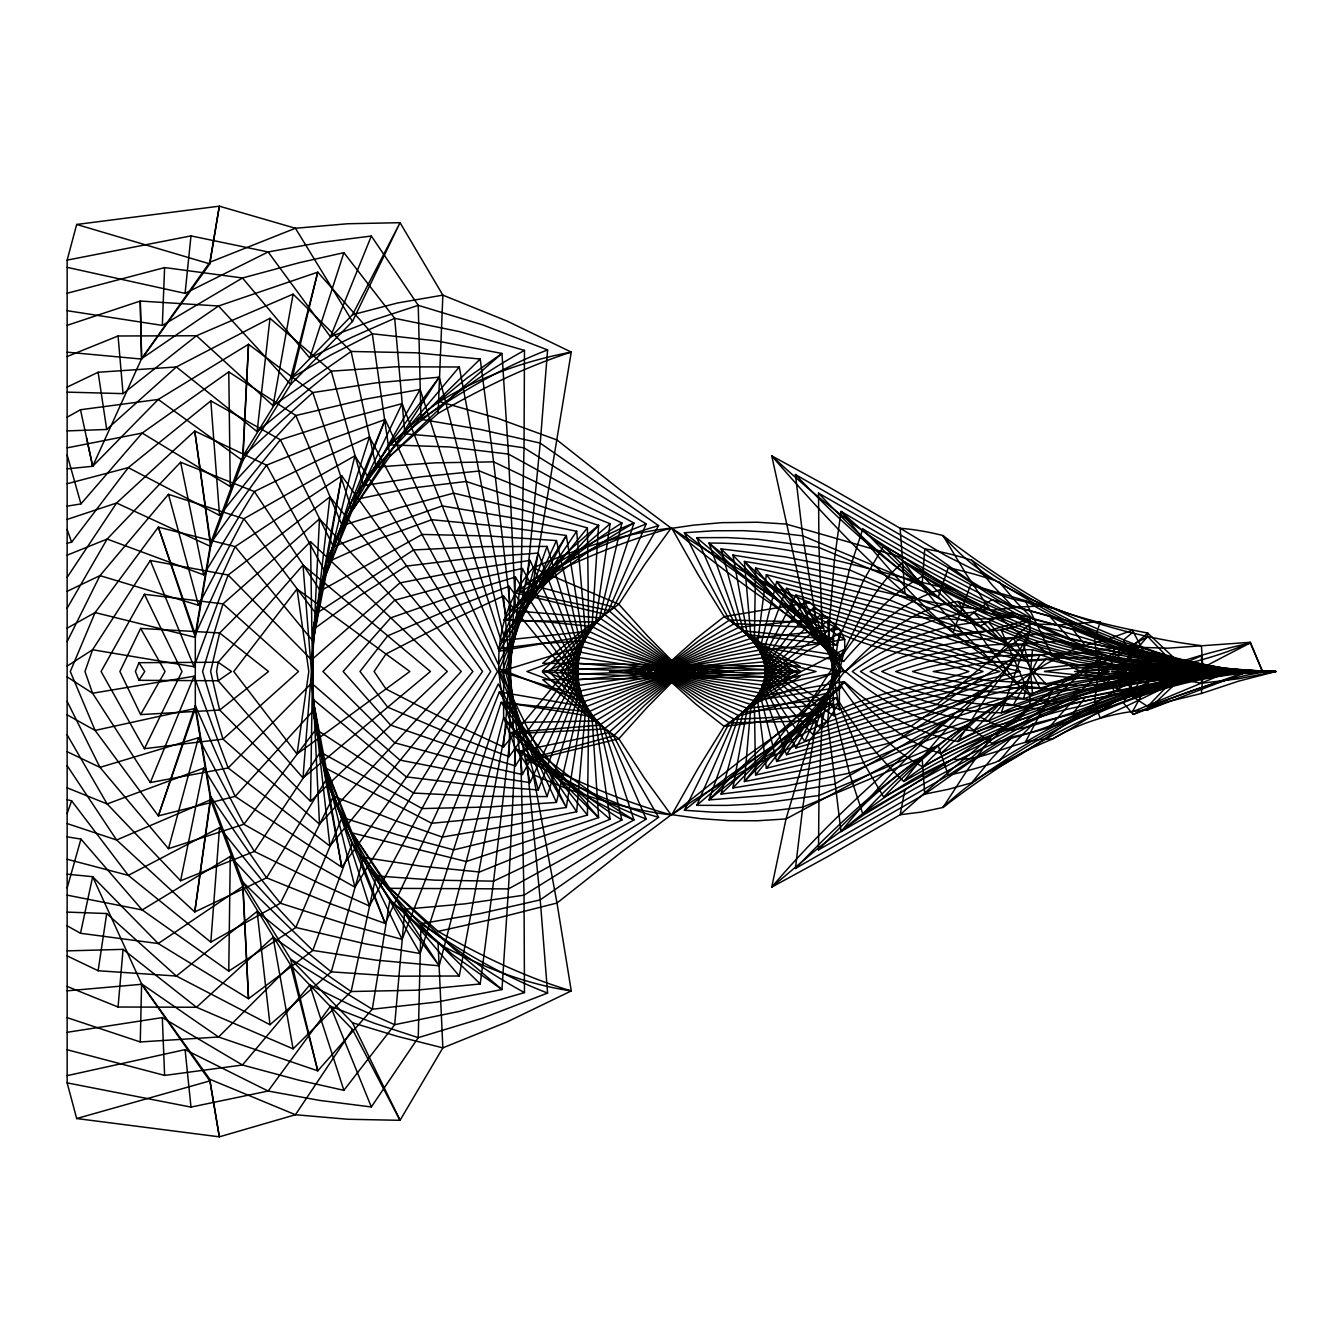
<?xml version="1.0" encoding="UTF-8"?>
<svg xmlns="http://www.w3.org/2000/svg" width="1343" height="1343" viewBox="0 0 1343 1343"><rect width="100%" height="100%" fill="white"/><g stroke="black" fill="none" stroke-linecap="round" stroke-linejoin="round"><path stroke-width="1.5" d="M67.15 293.261L164.601 267.61L169.47 268.214L242.479 277.984L309.813 358.077L352.252 337.093L394.691 318.308L459.591 331.654L524.475 350.405L524.022 447.84L520.698 592.129L608.614 610.377L641.685 639.386L674.774 665.624L609.504 671.5L674.774 677.376L641.685 703.614L608.614 732.623L520.698 750.871L524.022 895.16L524.475 992.595L459.591 1011.346L394.691 1024.692L352.252 1005.907L309.813 984.923L242.479 1065.016L169.47 1074.786L164.601 1075.39L67.15 1049.739M1238.33 672.39L1262.504 671.584L1250.333 642.961C1210.328 652.11 1170.106 662.636 1133.173 680.968L1123.671 703.161L1133.173 714.409L1167.285 701.768L1201.397 693.492L1238.615 681.153L1275.85 671.5L1233.21 673.481L1190.586 680.112L1149.205 690.487L1092.111 709.121L1033.187 723.827L996.053 744.005L948.309 775.28L818.525 849.867L818.978 795.492L822.302 714.879L734.386 719.395L701.315 700.123L668.226 677.46L733.496 671.5L668.226 665.54L701.315 642.877L734.386 623.605L822.302 628.121L818.978 547.508L818.525 493.133L948.309 567.72L996.053 598.995L1033.187 619.173L1092.111 633.879L1144.337 651.086L1184.492 661.562L1227.133 668.848L1270.042 671.5C1207.726 671.853 1147.04 656.274 1085.899 646.403C1015.845 618.838 949.048 583.147 883.728 545.812L863.482 580.394L836.152 645.144L747.38 634.685L708.483 649.257L669.586 667.102L688.388 671.5L669.586 675.898L708.483 693.743L747.38 708.315L836.152 697.856L863.482 762.606L883.728 797.188L963.72 753.07L1044.182 713.452L1081.266 698.209L1186.188 678.719L1230.205 673.263M67.15 836.84L80.949 839.09L142.19 909.933L228.763 971.107L295.846 927.476L342.163 817.434L397.981 834.96L453.783 849.867L520.614 833.583L587.428 815.1L588.704 711.807L571.027 671.5L588.704 631.193L587.428 527.9L520.614 509.417L453.783 493.133L397.981 508.04L342.163 525.566L295.846 415.524L228.763 371.893L142.19 433.067L80.949 503.91L67.15 506.16M228.763 971.107L230.274 856.398L142.19 909.933L67.15 895.143M310.518 801.351L312.499 671.5L310.518 541.649L219.648 632.973L210.616 671.5L219.648 710.027L310.518 801.351L447.303 671.5L310.518 541.649M509.098 756.697L510.474 671.5L509.098 586.303L455.999 606.516L387.707 635.843L359.991 671.5L387.707 707.157L455.999 736.484L509.098 756.697L570.725 671.5L509.098 586.303M1187.615 668.864L1270.679 671.5L1213.921 668.512L1157.515 660.336L1114.237 648.568L1047.154 633.325L1024.004 635.524L1000.837 640.645L945.019 622.564L889.217 599.817L814.026 580.965L755.572 568.022L754.296 642.307L771.973 671.5L754.296 700.693L755.572 774.978L814.026 762.035L889.217 743.183L945.019 720.436L1000.837 702.355L1024.004 707.476L1047.154 709.675L1114.237 694.432L1162.92 681.522L1195.388 676.133L1231.43 672.625M195.306 705.663L235.126 796.382L341.743 867.175L313.053 710.934L235.126 796.382L158.34 815.889L195.306 705.663L210.65 796.5L242.814 882.049L290.659 959.087L317.771 1070.841L290.659 965.164L218.556 1036.997L141.603 983.899L209.827 1079.285L295.426 1114.74L347.736 1119.256L400.046 1120.314L352.487 1029.46L290.659 965.164L242.814 886.464L210.65 799.756L195.306 708.466L195.306 634.534L235.126 546.618L341.743 475.825L313.053 629.598L313.053 710.934L326.248 779.611L342.448 819.599L352.168 843.354L389.906 899.709L372.296 1009.214L317.771 1070.841L218.556 1036.997L140.26 1041.95L141.603 983.899L92.667 876.694L67.15 874.175M67.15 714.829L95.101 730.424L195.306 708.466L158.34 815.889L95.101 730.424L70.289 671.5L95.101 612.576L158.34 527.111L235.126 546.618L313.053 641.249L326.248 573.763L352.168 510.625L389.906 456.251L438.103 413.409L442.854 295.141L400.046 222.686L347.736 223.744L295.426 228.26L219.329 206.167L76.669 224.466L67.15 260.122L67.15 1082.878L190.991 1107.102L268.13 1091.036L330.462 1006.209L374.344 1023.265L418.244 1037.652L482.926 1018.044L547.591 993.065L540.222 899.877L526.641 759.383L613.566 735.863L644.439 705.478L675.311 677.829L542.404 671.97L577.994 705.545L613.566 735.863L636.095 778.403L658.607 817.333L540.222 899.877L480.593 913.492L420.963 923.715L418.244 1037.652L371.339 1106.968L319.735 1100.421L268.13 1091.036L185.082 1049.638L67.15 1075.642M833.902 627.231L832.526 671.5L833.902 715.769C881.847 694.868 934.359 689.63 983.009 671.5C934.359 653.37 881.847 648.132 833.902 627.231L803.08 646.973L772.275 671.5L803.08 696.027L833.902 715.769M67.15 310.703L162.318 325.409L164.601 267.61M319.483 518.885L312.13 671.5L319.483 824.115L222.988 739.137L202.575 671.5L222.988 603.863L319.483 518.885L461.253 671.5L319.483 824.115M515.41 577.087L510.306 671.5L515.41 765.913L460.817 749.562L390.612 725.102L343.137 671.5L390.612 617.898L460.817 593.438L515.41 577.087L575.005 671.5L515.41 765.913M922.037 585.8L924.756 548.884L795.409 474.515L802.778 535.857L816.359 622.229L729.434 620.08L698.561 640.896L667.689 665.07L800.596 671.215L765.006 647.88L729.434 620.08L706.905 578.262L684.393 532.735L713.989 530.77L743.586 530.67L773.182 532.365L802.778 535.857L922.037 585.8C875.686 553.769 834.154 515.292 795.409 474.515M67.15 543.227L71.615 542.203L128.307 467.633L210.817 400.886L280.402 439.782L333.517 546.752L394.691 522.595L442.283 505.925L509.484 517.34L576.667 531.274L585.817 636.129L573.343 671.5L585.817 706.871L576.667 811.726L509.484 825.66L442.283 837.075L394.691 820.405L333.517 796.248L280.402 903.218L210.817 942.115L219.547 827.607L128.307 875.367L67.15 859.251M1200.457 669.435L1184.66 667.941L1147.694 633.04C1072.973 618.821 993.971 595.923 942.954 535.538L966.725 575.022L990.513 610.41L1019.035 607.07L1047.574 605.609L1085.614 623.807L1123.671 639.839L1133.173 665.406L1167.285 676.553L1201.397 683.285L1202.74 665.675L1201.397 645.647C1148.752 639.302 1096.811 625.25 1047.574 605.609C1011.01 584.91 976.344 560.988 942.954 535.538C928.92 531.962 914.6 529.411 900.146 528.269L827.926 486.519L771.738 455.865L809.795 629.078L827.59 646.101L839.375 660.454L839.375 702.204C857.321 731.213 879.128 757.905 903.789 781.458C960.044 749.243 1018.246 718.371 1082.424 705.965C1132.636 688.304 1184.694 674.539 1238.212 672.541M302.998 777.95L311.408 671.5L302.998 565.05L218.137 662.25L216.576 671.5L218.137 680.75L302.998 777.95L430.448 671.5L302.998 565.05M67.15 260.122L190.991 235.898L268.13 251.964L330.462 336.791L374.344 319.735L418.244 305.348L482.926 324.956L547.591 349.935L540.222 443.123L526.641 583.617L613.566 607.137L644.439 637.522L675.311 665.171L542.404 671.03L577.994 637.455L613.566 607.137L636.095 564.597L658.607 525.667L540.222 443.123L480.593 429.508L420.963 419.285L418.244 305.348L371.339 236.032L319.735 242.579L268.13 251.964L185.082 293.362L67.15 267.358M1201.397 693.492L1202.74 677.325L1201.397 655.854C1148.383 677.325 1102.267 711.756 1052.341 739.086C1012.454 755.471 974.229 777.513 942.954 807.462L921.55 812.045L900.146 814.731L827.926 856.481L771.738 887.135L786.008 818.945L809.795 739.64L827.59 721.292L839.375 702.204C804.037 723.843 772.88 751.627 744.391 781.559L751.022 704.521L774.861 671.5L751.022 638.479L744.391 561.441C827.322 573.83 906.861 603.897 990.832 609.94C1003.473 614.49 1016.651 617.646 1029.947 619.476L1029.947 631.395L1001.257 712.764C951.583 712.68 902.53 697.705 860.427 671.5C893.481 651.355 930.414 636.918 969.008 632.452C989.673 630.085 1012.068 632.335 1029.947 619.476L983.361 631.949L936.776 638.462L870.751 621.675L804.742 601.731L784.732 629.817L764.738 661.78L765.594 677.308L789.281 708.231L812.968 734.688L878.037 714.51L943.105 698.31L987.273 683.251L1031.441 673.481L1073.141 677.896L1114.858 678.819L1214.341 672.356L1270.042 671.5C1204.721 671.114 1139.636 685.165 1080.074 711.941C1054.675 725.891 1027.11 734.403 999.125 741.521C951.314 760.323 907.364 788.459 862.777 813.959L849.397 773.132L832.207 703.43L743.384 712.075L706.284 695.943L669.183 676.436L695.842 671.5L669.183 666.564L706.284 647.057L743.384 630.925L832.207 639.57L849.397 569.868L862.777 529.041L927.325 566.242L991.873 599.616L1021.15 616.538L1069.935 639.05L1190.62 664.281L1220.032 668.478L1253.002 671.047M67.15 392.122L123.052 393.633L196.498 335.75L293.11 294.151L351.127 351.48L376.09 467.095L434.847 462.848L493.603 461.858L621.91 522.964L599.616 617.847L560.384 671.5L599.616 725.153L621.91 820.036L493.603 881.142L434.847 880.152L376.09 875.905L351.127 991.52L293.11 1048.849L196.498 1007.25L118.066 1007.015L123.052 949.367L67.15 950.878M503.491 746.977L509.971 671.5L503.491 596.023L452.087 619.979L385.995 653.991L374.093 671.5L385.995 689.009L452.087 723.021L503.491 746.977L565.621 671.5L503.491 596.023M162.318 325.409L242.479 277.984L299.523 262.64L343.892 252.669L394.691 318.308L404.881 433.789L464.46 439.094L524.022 447.84L646.201 523.955L608.614 610.377L578.9 639.654L549.203 671.5L578.9 703.346L608.614 732.623L646.201 819.045L524.022 895.16L464.46 903.906L404.881 909.211L394.691 1024.692L343.892 1090.331L299.523 1080.36L242.479 1065.016L162.318 1017.591L67.15 1032.297M1032.482 649.71L1030.501 671.5L1032.482 693.29C986.098 693.878 939.378 687.465 895.697 671.5L927.577 661.663L957.391 655.25L992.443 651.019L1027.479 649.693L1032.482 649.71L1077.925 661.931L1117.678 668.243L1223.104 671.5L1123.352 674.136L1074.484 671.5L1123.352 668.864L1132.384 671.5L1123.352 674.136L1072.234 682.278L1032.482 693.29M827.59 721.93L832.694 671.5L827.59 621.07L882.183 639.033L952.388 656.123L976.126 664.785L999.864 671.5L976.126 678.215L952.388 686.877L882.183 703.967L827.59 721.93L797.792 699.283L767.995 671.5L797.792 643.717L827.59 621.07M185.082 293.362L190.991 235.898M67.15 628.171L95.101 612.576L195.306 637.337L158.34 527.111L195.306 634.534L210.65 543.21L266.552 465.182L333.282 438.221L385.172 419.536L326.248 562.616L313.053 629.598L359.639 595.721L406.224 566.142L472.249 558.05L538.258 553.064L578.262 657.499L577.406 679.877L530.032 782.583L464.963 772.88L399.895 760.071L311.559 683.167L228.142 767.961L150.315 782.533L92.566 693.24L84.978 671.5L92.566 649.76L150.315 560.467L228.142 575.039L311.559 659.833L329.925 496.91L228.142 575.039L194.03 666.749L92.566 649.76L67.15 666.111M67.15 430.902L106.701 429.475L176.369 366.958L269.993 318.291L257.101 431.59L176.369 366.958L98.123 372.263L67.15 387.103M67.15 356.55L118.066 335.985L196.498 335.75L273.065 405.704L351.127 351.48L415.675 352.773L480.223 359.034L493.603 461.858L510.793 610.511L599.616 617.847L636.716 643.549L673.817 666.615L647.158 671.5L673.817 676.385L636.716 699.451L599.616 725.153L510.793 732.489L493.603 881.142L480.223 983.966L415.675 990.227L351.127 991.52L273.065 937.296L196.498 1007.25L123.052 949.367M795.409 868.485L802.778 807.143L816.359 720.771L729.434 722.92L698.561 702.104L667.689 677.93L800.596 671.785L765.006 695.12L729.434 722.92L706.905 764.738L684.393 810.265L713.989 812.23L743.586 812.33L773.182 810.635L802.778 807.143L922.037 757.2L924.756 794.116L795.409 868.485C834.154 827.708 875.686 789.231 922.037 757.2M522.393 568.442L509.417 671.5L522.393 774.558L458.534 760.205L394.674 742.78L322.924 671.5L394.674 600.22L458.534 582.795L522.393 568.442L576.986 668.78L579.538 691.041L547.071 796.567L480.374 796.349L413.661 793.058L315.991 729.367L243.872 824.249L168.463 848.675L99.97 767.373L67.15 701.382M1228.946 670.039L1204.386 668.31L1173.446 664.114L1062.598 641.249L1036.041 642.424L1009.483 646.654L955.108 630.169L900.717 608.664L766.333 574.737L757.183 646.168L769.657 671.5L757.183 696.832L766.333 768.263L900.717 734.336L955.108 712.831L1009.483 696.346L1036.041 700.576L1062.598 701.751L1183.754 677.258L1222.348 673.162L1272.022 671.5C1175.813 673.464 1076.566 679.978 988.062 721.191C938.908 719.579 891.668 700.442 852.301 671.5C891.668 642.558 938.908 623.421 988.062 621.809C1075.323 662.603 1173.161 669.15 1268.061 671.5L1250.383 672.037M297.021 754.027L308.823 671.5L297.021 588.973L233.749 671.5L297.021 754.027L409.833 671.5L297.021 588.973M269.993 318.291L331.268 371.155L363.5 485.595L421.501 476.765L479.518 471.007L610.108 523.736L595.62 622.044L564.614 671.5L595.62 720.956L610.108 819.264L479.518 871.993L421.501 866.235L363.5 857.405L331.268 971.845L269.993 1024.709L176.369 976.042L98.123 970.737L106.701 913.525L67.15 912.098M429.055 409.044L389.906 444.886L352.168 500.2L409.195 488.382L466.206 481.466L598.609 525.382L551.117 577.104L503.625 635.121L515.41 607.389L533.205 582.795L571.262 352.084L507.05 321.061L442.854 295.141L397.679 302.947L352.487 314.749L290.659 378.323L284.682 387.942L242.814 456.267L210.65 543.21L194.752 431.053L266.552 465.182L326.248 573.763L385.172 419.536L498.287 664.382L532.315 597.635L566.326 535.504L499.025 526.221L431.741 519.724L378.995 538.828L326.248 562.616L352.168 500.2L395.698 435.971L439.211 377.182L466.206 481.466L503.625 635.121L503.625 717.447L439.211 965.818L376.023 960.144L312.818 950.424L242.814 882.049L248.522 998.705L158.239 943.541L92.667 876.694L80.496 933.267L158.239 943.541L242.814 886.464L248.522 998.705L312.818 950.424L352.168 843.354L354.535 846.946M67.15 352.168L141.603 359.068L209.827 263.883L219.329 206.167L209.827 262.254L141.603 358.665L92.667 466.29L67.15 468.825M195.306 637.337L210.65 546.467L242.814 460.683L290.659 384.417L352.487 321.464L400.046 222.686L352.487 314.749M313.053 641.249L341.743 475.825L482.573 671.5L341.743 867.175L313.053 699.283L406.224 776.858L472.249 784.95L538.258 789.936L578.262 685.501L577.406 663.123L530.032 560.417L464.963 570.12L399.895 582.929L311.559 659.833M839.509 633.258L833.029 671.5L839.509 709.742C880.706 690.587 926.519 686.021 968.907 671.5C926.519 656.979 880.706 652.413 839.509 633.258L808.452 650.247L777.379 671.5L808.452 692.753L839.509 709.742M1219.562 669.351L1112.726 657.096L1114.237 648.568M1201.397 683.285L1238.615 678.735L1275.85 671.5C1240.714 671.399 1205.393 673.8 1170.978 681.304C1115.949 691.494 1066.644 719.63 1011.732 730.357L995.616 724.733L979.5 716.759L921.499 737.861L863.482 762.606L798.195 777.312L732.892 787.955L747.38 708.315L778.386 671.5L747.38 634.685L732.892 555.045L798.195 565.688L863.482 580.394L921.499 605.139L979.5 626.241L995.616 618.267L1011.732 612.643L1073.007 629.598L1113.968 645.983L1154.93 658.053L1205.813 667.622L1260.372 671.349L1251.122 671.131M273.065 405.704L293.11 294.151M257.101 431.59L331.268 371.155L395.278 366.807L459.272 366.992L506.848 620.265L595.62 622.044L634.517 645.849L673.414 667.135L654.612 671.5L673.414 675.865L634.517 697.151L595.62 720.956L506.848 722.735L459.272 976.008L395.278 976.193L331.268 971.845L257.101 911.41L176.369 976.042L106.701 913.525M904.897 789.969L900.146 814.731C956.065 764.503 1013.73 715.836 1076.263 674.001C1098.255 657.902 1124.729 650.583 1147.694 636.481L1147.694 633.04C1114.405 664.349 1068.86 673.531 1029.947 695.523L1029.947 707.442L1016.752 721.392L974.33 745.147L904.897 789.969L863.297 815.167L821.681 845.2L771.738 887.135C831.082 817.148 900.498 756.932 971.963 699.904C996.153 681.824 1017.054 658.909 1029.947 631.395L983.361 665.591L936.776 704.538L870.751 721.325L804.742 741.269L784.732 713.183L764.738 681.22L765.594 665.692L789.281 634.769L812.968 608.312L878.037 628.49L943.105 644.69L987.273 659.749L1031.441 669.519L1067.92 665.456L1104.416 664.13L1187.816 668.982M530.032 560.417L507.822 671.5L530.032 782.583M67.15 608.211L107.138 539.047L180.6 462.261L254.364 491.555L320.406 590.903L422.172 534.43L489.305 536.025L556.455 540.574L581.217 646.52L576.449 671.5L581.217 696.48L556.455 802.426L489.305 806.975L422.172 808.57L320.406 752.097L254.364 851.445L180.6 880.739L203.632 768.146L107.138 803.953L67.15 787.821M820.607 728.242L833.583 671.5L820.607 614.758L793.31 639.688L766.014 669.62L763.462 685.148L795.929 747.95L862.626 728.46L929.339 711.202L984.268 691.93L1027.009 681.623L1063.068 685.182L1099.128 685.4L1121.808 679.138L1144.505 674.874L1241.922 671.5L1144.505 668.126L1121.808 663.862L1099.128 657.6L1063.068 657.818L1027.009 661.377L984.268 651.07L929.339 631.798L862.626 614.54L795.929 595.05L763.462 657.852L766.014 673.38L793.31 703.312L820.607 728.242L884.466 707.996L948.326 692.451L984.201 680.028L1020.076 671.5L984.201 662.972L948.326 650.549L884.466 635.004L820.607 614.758M67.15 641.618L99.97 575.627L168.463 494.325L243.872 518.751L315.991 613.633L354.938 455.797L243.872 518.751L198.495 605.257L99.97 575.627L67.15 591.323M1023.517 698.931L1030.87 671.5L1023.517 644.069C975.018 643.263 926.234 651.909 881.747 671.5C926.234 691.091 975.018 699.737 1023.517 698.931C1077.774 677.93 1136.111 673.985 1193.692 673.028M1271.536 671.5L1234.469 673.078L1195.522 677.896L1069.935 703.95L1030.904 721.392L991.873 743.384L966.91 725.304L908.153 747.732L849.397 773.132L785.252 786.125L721.09 794.099L743.384 712.075L782.616 671.5L743.384 630.925L721.09 548.901L785.252 556.875L849.397 569.868L908.153 595.268L966.91 617.696L991.873 599.616L1049.89 616.487L1092.144 636.229L1140.459 653.185L1183.217 663.694L1230.44 669.872M168.463 848.675L198.495 737.743L99.97 767.373L67.15 751.677M67.15 888.008L80.949 839.09M538.258 553.064L505.472 671.5L538.258 789.936M1099.833 622.833L1100.186 621.624L1060.802 624.898L1030.182 623.84L966.977 595.553L903.789 561.542C872.832 587.327 856.868 625.217 839.375 660.454C804.239 630.992 773.199 597.014 744.391 561.441C772.745 588.184 804.088 612.307 839.375 629.212L844.713 639.453L844.713 649.156L839.375 670.963L827.59 693.005L809.795 712.948L775.314 735.595L740.832 760.306L671.869 814.681L700.408 818.642L728.947 820.657L757.469 820.758L786.008 818.945L904.897 755.169M1099.111 625.217L1098.406 627.584M1097.684 629.917L1094.478 640.191L1100.186 679.676L1132.35 696.53L1147.694 706.485L1247.899 671.382L1275.85 671.5C1172.926 669.888 1067.014 658.255 973.574 612.24C925.545 616.42 881.461 640.292 845.519 671.5C881.461 702.708 925.545 726.58 973.574 730.76C1023.165 706.636 1076.515 691.645 1129.849 678.551C1177.072 673.431 1224.816 672.054 1272.358 671.5L1193.759 669.888M320.406 590.903L369.426 436.979L319.08 459.793L254.364 491.555L203.632 574.854L107.138 539.047L67.15 555.179M309.813 358.077L343.892 252.669M230.274 856.398L295.846 927.476L365.749 943.928L420.124 953.547L501.124 702.372L588.704 711.807L630.723 692.199L672.742 674.757L663.056 671.5L672.742 668.243L630.723 650.801L588.704 631.193L501.124 640.628L420.124 389.453L365.749 399.072L295.846 415.524L230.274 486.602L142.19 433.067L67.15 447.857M1252.062 672.004C1195.304 674.337 1139.217 687.918 1087.847 712.21C1055.699 725.942 1025.968 744.777 995.935 762.186C980.289 767.34 964.408 771.822 948.309 775.28L938.119 745.483L818.978 795.492L757.888 803.735L727.335 805.397L696.799 805.33L734.386 719.395L764.1 693.676L793.797 671.5L764.1 649.324L734.386 623.605L696.799 537.67L727.335 537.603L757.888 539.265L818.978 547.508L938.119 597.517L948.309 567.72C964.408 571.178 980.289 575.66 995.935 580.814C1024.037 596.947 1051.653 614.758 1081.518 627.92C1131.192 651.791 1185.063 666.9 1240.16 670.258M812.968 734.688L835.178 671.5L812.968 608.312M67.15 813.505L71.615 800.797L67.15 799.773M315.991 613.633L413.661 549.942L480.374 546.651L547.071 546.433L502.349 671.5L547.071 796.567M219.547 827.607L280.402 903.218L348.844 925.075L402.094 939.361L499.344 691.88L585.817 706.871L629.145 689.547L672.474 674.186L665.641 671.5L672.474 668.814L629.145 653.453L585.817 636.129L499.344 651.12L402.094 403.639L348.844 417.925L280.402 439.782L219.547 515.393L128.307 467.633L67.15 483.749M330.462 336.791L371.339 236.032M138.984 662.687L135.408 671.5L138.984 680.313L218.137 680.75L231.533 671.5L218.137 662.25L138.984 662.687L144.742 671.5L138.984 680.313M1228.14 672.054L1254.093 671.55L1139.368 666.195L1114.002 660.874L1088.636 653.202L1055.615 653.437L1022.594 656.912L971.711 643.448L920.828 624.629L786.545 588.301L761.783 653.957L766.551 671.5L761.783 689.043L786.545 754.699L920.828 718.371L971.711 699.552L1022.594 686.088L1055.615 689.563L1088.636 689.798L1194.531 674.925L1260.859 671.45M150.315 782.533L194.03 676.251L92.566 693.24L67.15 676.889M804.742 741.269L837.528 671.5L804.742 601.731M333.517 546.752L402.094 403.639M556.455 540.574L527.396 603.964L498.354 671.5L527.396 739.036L556.455 802.426M140.629 628.406L119.896 671.5L140.629 714.594L219.648 710.027L268.516 671.5L219.648 632.973L140.629 628.406L165.055 671.5L140.629 714.594M144.406 748.706L181.993 671.5L144.406 594.294L222.988 603.863L298.532 671.5L222.988 739.137L144.406 748.706L101.078 671.5L144.406 594.294M1259.449 671.534L1271.284 671.5L1146.838 670.98L1070.321 655.535L1038.525 646.604L1013.075 637.623L973.725 639.704L938.556 645.765L902.06 657.197L870.13 671.5C914.012 694.549 963.569 706.032 1013.075 705.377L1031.441 673.481M522.393 774.558L576.986 674.22L579.538 651.959L547.071 546.433M795.929 747.95L818.29 707.089L840.651 671.5L818.29 635.91L795.929 595.05M1206.921 671.483C1150.917 671.5 1093.739 673.246 1040.002 654.662L1031.592 671.5L1040.002 688.338C1093.571 669.603 1152.328 671.5 1207.357 671.5M203.632 768.146L254.364 851.445L319.08 883.207L369.426 906.021L455.126 747.144L497.481 671.5L455.126 595.856L369.426 436.979M342.163 525.566L420.124 389.453M499.344 651.12L538.006 588.352L576.667 531.274M786.545 754.699L815.604 709.49L844.646 671.5L815.604 633.51L786.545 588.301M198.495 737.743L243.872 824.249L354.938 887.203L447.37 738.633L490.699 671.5L447.37 604.367L354.938 455.797M67.15 577.322L116.606 503.004L194.752 431.053L210.65 546.467L116.606 503.004L67.15 519.422M352.487 1029.46L295.426 1114.74L219.329 1136.833L76.669 1118.534L67.15 1082.878M501.124 640.628L544.284 581.049L587.428 527.9M1073.007 713.402L1085.899 696.597M1214.878 674.052C1171.197 680.011 1125.938 679.726 1084.036 694.549C1029.225 716.054 974.028 737.341 922.876 766.903C888.764 748.739 863.7 718.102 841.876 686.978L754.296 700.693L712.277 689.177L670.258 674.774L679.944 671.5L670.258 668.226L712.277 653.823L754.296 642.307L841.876 656.022C863.7 624.898 888.764 594.261 922.876 576.097C983.294 609.067 1046.869 637.069 1112.726 657.096M1260.372 671.299L1221.677 667.924L1175.226 658.557L1123.084 642.021L1074.87 622.598L1012.538 606.297L968.656 579.874L924.756 548.884C940.637 551.469 956.3 555.364 971.66 560.165C1004.446 583.5 1038.71 604.87 1074.87 622.598C1134.902 654.796 1202.959 670.627 1270.898 671.5C1184.576 672.457 1099.01 697.705 1025.229 742.377L1052.341 690.772L1011.514 722.299L970.704 758.359L913.962 789.096L841.02 831.602C874.914 790.053 911.612 750.502 953.094 716.407L834.523 784.127L771.789 794.972L709.037 799.908C745.415 769.388 784.597 741.722 827.59 721.292L841.02 831.602C874.595 802.291 911.847 776.573 953.094 759.315C987.474 761.498 1017.96 737.576 1052.341 739.086C1081.384 721.93 1114.136 712.176 1147.694 709.927L1147.694 706.485L1184.66 667.941C1122.009 664.819 1059.056 655.955 1001.257 630.236L1029.947 695.523C984.05 654.78 938.757 612.576 903.789 561.542C929.709 582.493 958.919 599.868 990.832 609.94L969.612 599.448L941.057 582.627L904.897 558.218L800.864 528.252L786.008 524.055L757.469 522.242L721.812 522.662L693.273 525.18L671.869 528.319L698.024 574.519L724.179 616.638L762.236 643.817L800.277 666.548L542.723 663.241L580.764 632.049L618.821 604.232L644.976 564.077L671.131 528.118C623.32 533.524 577.003 548.33 533.205 567.904C485.847 620.718 488.667 705.696 533.205 759.651C577.456 782.012 623.27 801.687 671.131 814.882L621.188 852.318L556.992 903.016L497.548 918.075L438.103 931.404L389.906 888.344L352.168 832.929L326.248 768.465L313.053 699.283M766.333 768.263L804.994 720.436L843.656 681.64C869.995 712.445 901.522 741.168 940.906 753.574C990.295 726.194 1043.729 707.677 1096.828 689.177C1137.974 676.704 1181.739 677.325 1224.262 673.279M363.5 485.595L411.394 423.834L459.272 366.992M1012.538 736.703L968.656 763.126L924.756 794.116L948.208 789.348L971.66 782.835L992.108 757.989L1012.538 736.703C1094.293 721.107 1167.403 672.675 1252.633 672.054M990.513 738.499L966.725 770.916L942.954 807.462C1038.475 734.033 1152.781 673.196 1275.85 671.5L1232.589 670.661L1192.215 667.37L1076.448 647.813L1017.138 628.071L957.828 601.463C912.048 608.396 875.384 639.587 844.713 672.272L810.685 630.925L776.674 581.519L759.685 650.062L767.877 671.5L759.685 692.938L776.674 761.481L911.259 726.076L964.005 688.69L1016.752 655.938L987.29 695.422L957.828 741.537C915.523 732.875 876.358 711.119 844.713 681.959L810.685 717.515L776.674 761.481L810.685 701.65L844.713 649.156L759.685 692.938L715.215 684.443L670.728 673.615L675.361 671.5L670.728 669.385L731.885 655.099L759.685 650.062L802.191 646.218L844.713 639.453C818.844 624.31 796.584 603.746 776.674 581.519L911.259 616.924L964.005 619.895L1016.752 617.041C996.237 616.555 976.008 610.914 957.828 601.463L987.29 645.311L1016.752 682.496L1046.6 663.66L1076.448 647.813L1104.399 640.443L1132.35 630.22L1148.248 659.917L1132.35 696.53L1167.621 687.028M1049.89 726.513L1069.935 703.95M999.108 761.128L1016.147 741.051L1033.187 723.827M194.03 676.251L228.142 767.961L329.925 846.09L472.87 671.5L329.925 496.91M988.062 721.191L1007.535 699.199L1027.009 681.623M755.572 774.978C781.441 742.998 809.628 712.629 841.876 686.978M843.656 681.64L757.183 696.832L713.855 686.827L670.526 674.203L677.359 671.5L670.526 668.797L713.855 656.173L757.183 646.168L843.656 661.36C869.995 630.555 901.522 601.832 940.906 589.426C997.614 619.425 1057.965 642.659 1119.642 659.984C1167.017 665.692 1214.727 670.543 1262.504 671.416L1250.333 642.29L1167.722 648.199L1124.444 646.873L1052.341 656.156L1021.419 635.205L990.513 610.41M376.09 467.095L428.148 410.068L480.223 359.034M973.574 730.76L998.084 705.595L1022.594 686.088M506.848 620.265L558.487 568.106L610.108 523.736M862.777 813.959C893.884 780.535 928.164 749.663 966.91 725.304M883.728 797.188C912.199 766.635 943.776 738.6 979.5 716.759M940.906 753.574L975.203 720.889L1009.483 696.346M818.525 849.867C854.752 811.222 894.018 775.029 938.119 745.483M732.892 787.955C764.217 754.648 798.095 723.373 836.152 697.856M922.876 766.903C945.959 742.209 971.728 719.714 1000.837 702.355M86.573 438.019L92.667 466.29L158.239 399.459L248.522 344.295L312.818 392.576L352.168 510.625L439.211 377.182L376.023 382.856L312.818 392.576L242.814 456.267L248.522 344.295L242.814 460.683L158.239 399.459L80.496 409.733L67.15 417.186M721.09 794.099C755.068 760.39 791.581 728.896 832.207 703.43M675.882 678.265L647.343 707.157L618.821 738.768L533.205 759.651M1045.979 659.06L1034.177 671.5L1045.979 683.94L1077.623 676.201L1109.251 671.5L1077.623 666.799L1045.979 659.06L984.805 662.653L933.167 671.5L984.805 680.347L1045.979 683.94M667.118 664.617L695.657 639.016L724.179 616.638L809.795 602.386L839.375 629.212L751.022 638.479L710.481 651.523L669.956 667.656L683.453 671.5L669.956 675.344L710.481 691.477L751.022 704.521L839.375 670.963L791.883 721.762L744.391 781.559L810.584 768.599L876.794 752.617L933.805 717.078L990.832 685.215C958.331 713.905 929.776 746.826 903.789 781.458C934.678 755.354 972.584 741.034 1010.507 728.846C1045.525 713.788 1067.769 679.692 1100.186 659.933L1094.478 702.809L1100.186 717.968C1151.673 695.691 1200.424 668.344 1250.333 642.961M1178.399 682.865L1180.682 680.783M510.793 610.511C545.443 578.48 581.872 548.078 621.91 522.964M413.997 422.474L389.906 444.886L449.183 446.934L508.477 454.102L633.963 523.048L603.964 613.952L555.28 671.5L603.964 729.048L633.963 819.952L508.477 888.898L389.906 888.344L452.944 948.024L501.98 989.539L508.477 888.898L515.41 748.169L503.625 717.447L551.117 771.537L598.609 817.618L466.206 861.535L352.168 832.929L439.211 965.818L401.137 915.036L363.046 859.805M417.018 419.755L423.028 414.366M1133.173 631.965L1123.671 639.839C1171.767 659.833 1223.574 672.02 1275.85 671.5L1268.95 671.483L1272.66 671.5M424.925 412.67L466.961 378.105L501.98 353.461L508.477 454.102L515.41 607.389C552.829 576.5 591.81 547.222 633.963 523.048C591.172 540.138 552.057 565.168 515.41 592.834L603.964 613.952L639.117 641.4L674.27 666.111L634.618 671.5L674.27 676.889L639.117 701.6L603.964 729.048L515.41 733.614C552.947 764.956 591.927 794.838 633.963 819.952C591.239 801.855 552.158 776.254 515.41 748.169L533.205 774.542L556.992 903.016L571.262 990.916L507.05 1021.939L442.854 1047.859L397.679 1036.443L352.487 1022.762L290.659 959.087L372.296 1009.214L437.146 1002.012L501.98 989.539L452.944 954.89L396.907 906.324M432.077 406.425C473.609 378.927 522.276 361.401 571.262 352.084C524.593 367.075 480.525 389.067 438.103 413.409M696.799 805.33C735.846 771.57 777.194 740.161 822.302 714.879M404.881 433.789C442.468 402.934 481.684 373.707 524.475 350.405M684.393 810.265C725.841 776.942 769.371 745.869 816.359 720.771M1152.009 691.276C1175.075 676.939 1205.695 679.357 1231.632 673.666M1123.453 660.84L1132.183 655.048M971.66 782.835C1028.872 742.713 1090.432 706.72 1157.918 687.079M420.963 419.285C460.733 392.106 502.5 367.227 547.591 349.935M520.698 592.129C560.132 565.353 601.63 541.128 646.201 523.955M671.718 671.349L706.183 675.882L764.738 681.22L796.819 671.5L764.738 661.78L706.183 667.118L671.718 671.651M526.641 583.617C568.374 559.678 612.223 538.845 658.607 525.667M1133.173 680.968C1082.827 706.603 1041.715 746.775 990.513 770.916M533.205 582.795C577.423 560.551 623.27 541.044 671.131 528.118L621.188 490.682L556.992 439.984L497.548 418.244L438.103 401.238M1133.173 714.409C1175.679 695.07 1220.065 678.92 1266.331 671.567C1160.604 674.606 1052.425 691.981 957.828 741.537C984.52 722.937 1018.363 724.683 1046.6 709.977C1081.736 698.209 1102.939 666.329 1132.35 645.597L1148.248 683.083L1132.35 711.908L1226.394 672.675L1243.265 672.323M209.827 262.254L295.426 228.26L352.487 321.464M809.795 739.64C761.112 759.215 715.399 785.504 671.869 814.681L698.024 768.481L724.179 726.362L762.236 699.183L800.277 676.452L542.723 679.759L580.764 710.951L618.821 738.768L644.976 778.923L671.131 814.882C623.303 809.208 577.02 794.217 533.205 774.542M1250.333 642.29C1202.908 663.979 1151.203 671.466 1100.186 679.676L1076.263 669.267L1052.341 656.156L1025.229 600.623L970.704 584.641L913.962 553.904L841.02 511.398L834.523 558.873L827.59 646.101C784.732 615.849 745.818 580.377 709.037 543.092C793.092 542.287 872.111 572.051 953.094 589.678C911.712 570.02 874.595 542.354 841.02 511.398C885.272 566.024 931.337 621.708 990.832 660.437L1010.507 640.88L1030.182 623.84C1075.139 632.788 1117.611 650.281 1162.182 660.555M1013.075 705.377L1038.525 696.396L1070.321 687.465L1146.838 672.02L1257.082 671.5L1199.903 669.804M67.15 325.342L140.26 301.05L218.556 306.003L317.771 272.159L372.296 333.786L389.906 456.251L452.944 395.933L501.98 353.461L437.146 340.988L372.296 333.786L331.486 354.619L290.659 378.323L317.771 272.159L290.659 384.417L218.556 306.003L141.603 358.665L140.26 301.05L141.603 359.068M76.669 1118.534L209.827 1080.914L219.329 1136.833L209.827 1079.285M1173.497 685.434L1226.394 670.325L1275.85 671.5L1257.3 671.382M809.795 712.948L766.987 720.939L724.179 726.362L695.657 703.984L667.118 678.383M1139.368 666.195L1162.4 663.526M1144.505 668.126L1174.537 666.111M671.953 671.802L578.262 685.501L546.181 671.5L578.262 657.499L671.953 671.198M1148.97 671.282L1192.685 669.234M1260.557 671.399L1266.466 671.466C1222.063 676.687 1177.056 673.414 1133.173 665.406M67.15 990.832L141.603 984.285L209.827 1080.914M1234.721 673.196L1248.436 672.188M1218.252 673.414L1269.756 671.5M1230.44 673.128L1261.883 671.601M1225.336 672.893L1239.085 672.222M1238.766 672.407L1241.234 672.289M1232.421 672.457L1249.091 671.853M1224.178 672.188C1148.651 676.956 1071.261 680.783 1001.257 712.764C1037.149 704.32 1074.031 698.276 1107.874 681.791L1147.694 636.481L1184.66 675.059L1147.694 709.927L1247.899 671.618L1255.655 671.534M1241.452 672.138L1245.28 671.987M1253.573 671.886L1268.111 671.517L1258.374 671.315M1252.616 671.886L1256.494 671.752M1193.759 673.112L1253.288 671.601M1241.855 672.004L1266.298 671.534L1258.307 671.366M1246.589 671.869L1252.918 671.752M1250.383 670.963L1264.636 671.466L1250.333 671.836L1258.542 671.668M1253.523 671.752L1256.712 671.668L1250.132 671.769M1258.425 671.701L1260.372 671.651M1204.016 671.366L1198.258 671.5L1204.016 671.634M1262.135 671.634L1267.507 671.517M1259.902 671.618L1263.091 671.567L1259.935 671.332M1257.216 671.618L1266.18 671.534M1224.934 673.985L1219.948 674.001M1258.76 671.483L1275.85 671.5L1265.593 671.483M1219.948 668.999L1224.934 669.015M1202.371 670.812L1177.945 671.5L1202.371 672.188M1269.471 671.5L1265.375 671.45M1192.685 673.766L1148.97 671.718M1040.002 654.662C997.026 654.511 953.815 659.228 912.552 671.5C953.815 683.772 997.026 688.489 1040.002 688.338M1198.594 670.14L1161.007 671.5L1198.594 672.86M1264.955 671.5L1266.516 671.5M1263.78 671.45L1264.636 671.466L1255.856 671.382M1275.85 671.5L1267.12 671.5M1256.796 671.483L1258.374 671.483M1266.583 671.483L1270.008 671.5M1260.389 671.433L1263.494 671.466M1174.537 676.889L1144.505 674.874M1262.051 671.433L1262.924 671.45M1254.144 671.248L1250.333 671.164L1257.216 671.382L1221.794 669.855M1262.302 671.399L1264.233 671.433M1250.132 671.231L1261.782 671.416M1256.712 671.332L1253.523 671.248M1236.299 670.442L1238.968 670.526M1246.589 671.131L1252.918 671.248M1256.494 671.248L1252.616 671.114M1239.505 670.543L1241.117 670.61M1249.091 671.147L1232.421 670.543M1241.654 670.627L1243.803 670.694M1244.34 670.711L1257.568 671.231M1193.692 669.972C1143.967 667.941 1093.957 663.795 1044.468 671.5C1076.297 674.438 1109.2 680.616 1140.425 671.5C1101.394 662.586 1061.054 659.01 1023.517 644.069M1241.452 670.862L1245.28 671.013M1251.391 671.08L1233.344 670.157M1239.085 670.778L1228.879 670.342M1162.4 679.474L1139.368 676.805M1239.992 670.442L1244.877 670.745M1248.436 670.812C1169.77 665.876 1092.614 641.484 1025.229 600.623L1038.777 605.324L1052.341 607.842L1011.514 598.693L970.704 584.641L953.094 632.57C885.473 581.67 826.935 519.724 771.738 455.865C812.733 494.073 856.532 529.696 904.897 558.218M1231.43 670.375L1195.388 666.867L1162.92 661.478M76.669 224.466L209.827 263.883M658.607 817.333C612.223 804.155 568.374 783.322 526.641 759.383M67.15 823.578L116.606 839.996L194.752 911.947L266.552 877.818L326.248 779.611L385.172 923.464L333.282 904.779L266.552 877.818L210.65 796.5L194.752 911.947L210.65 799.756L116.606 839.996L67.15 765.678M140.26 1041.95L67.15 1017.658M547.591 993.065C502.5 975.773 460.733 950.894 420.963 923.715M646.201 819.045C601.63 801.872 560.132 777.647 520.698 750.871M809.795 602.386C761.112 583.198 715.383 557.227 671.869 528.319C715.903 564.446 761.28 599.129 809.795 629.078M67.15 986.45L118.066 1007.015M533.205 567.904L618.821 604.232L647.343 635.843L675.882 664.735M990.513 577.994L945.321 555.381L900.146 528.269L904.897 593.018M67.15 955.897L98.123 970.737M395.933 905.434L389.906 899.709C408.524 915.926 424.925 935.618 446.413 947.973C485.612 968.236 527.413 984.503 571.262 990.916C524.509 976.949 480.391 955.477 438.103 931.404M816.359 622.229C769.371 597.131 725.841 566.058 684.393 532.735M524.475 992.595C481.684 969.293 442.468 940.066 404.881 909.211M67.15 925.814L80.496 933.267M822.302 628.121C777.194 602.839 735.846 571.43 696.799 537.67M1132.183 687.952L1123.453 682.16M1000.837 640.645C971.728 623.286 945.959 600.791 922.876 576.097M1009.483 646.654L975.203 622.111L940.906 589.426M979.5 626.241C943.776 604.4 912.199 576.365 883.728 545.812M832.207 639.57C791.581 614.104 755.068 582.61 721.09 548.901M621.91 820.036C581.872 794.922 545.443 764.52 510.793 732.489M966.91 617.696C928.164 593.337 893.884 562.465 862.777 529.041M1157.918 655.921L1152.009 651.724M938.119 597.517C894.018 567.971 854.752 531.778 818.525 493.133M836.152 645.144C798.095 619.627 764.217 588.352 732.892 555.045M1022.594 656.912L998.084 637.405L973.574 612.24M610.108 819.264L558.487 774.894L506.848 722.735M210.817 942.115L128.307 875.367L71.615 800.797M1027.009 661.377L1007.535 643.801L988.062 621.809M841.876 656.022C809.628 630.371 781.441 600.002 755.572 568.022M1180.682 662.217L1178.55 660.269M843.656 661.36L804.994 622.564L766.333 574.737M480.223 983.966L428.148 932.932L376.09 875.905M1033.187 619.173L1016.147 601.949L999.108 581.872M1012.538 606.297L992.108 585.011L971.66 560.165M1069.935 639.05L1049.89 616.487M180.6 880.739L107.138 803.953L67.15 734.789M459.272 976.008L411.394 919.166L363.5 857.405M587.428 815.1L544.284 761.951L501.124 702.372M1085.899 646.403L1073.007 629.598M576.667 811.726L538.006 754.648L499.344 691.88M356.885 850.522L361.603 857.657M1031.441 669.519L1013.075 637.623M420.124 953.547L342.163 817.434M402.094 939.361L333.517 796.248M352.487 1022.762L400.046 1120.314L442.854 1047.859L438.103 943.592M371.339 1106.968L330.462 1006.209M194.03 666.749L150.315 560.467M67.15 529.495L71.615 542.203M343.892 1090.331L309.813 984.923M369.426 906.021L320.406 752.097M67.15 454.992L80.949 503.91M168.463 494.325L198.495 605.257M354.938 887.203L315.991 729.367M80.496 409.733L92.667 466.306M180.6 462.261L203.632 574.854M1114.237 694.432L1112.726 685.904M273.065 937.296L293.11 1048.849M98.123 372.263L106.701 429.475M269.993 1024.709L257.101 911.41M329.925 846.09L311.559 683.167M185.082 1049.638L190.991 1107.102M118.066 335.985L123.052 393.633M210.817 400.886L219.547 515.393M162.318 1017.591L164.601 1075.39M228.763 371.893L230.274 486.602M598.609 525.382L591.978 626.493L568.139 671.5L591.978 716.507L598.609 817.618L551.117 762.572L503.625 702.238L591.978 716.507L632.519 694.734L673.044 675.328L659.547 671.5L673.044 667.672L632.519 648.266L591.978 626.493L547.81 621.943L503.625 619.895C532.684 585.934 563.607 553.299 598.609 525.382M567.384 800.764L566.326 807.496L499.025 816.779L431.741 823.276L326.248 768.465L385.172 923.464L456.687 769.573L498.287 683.956L532.315 748.37L566.326 807.496L498.287 668.378L583.315 701.751L672.272 673.598L667.639 671.5L672.272 669.402L583.315 641.249L540.809 643.381L498.287 648.803L532.315 588.838L566.326 535.504L583.315 641.249L575.123 671.5L583.315 701.751L567.384 800.764M710.917 794.334L709.037 799.908C745.902 761.498 784.799 724.8 827.59 693.005L739.036 715.769L703.883 698.075L668.73 676.956L708.382 671.5L668.73 666.044L703.883 644.925L739.036 627.231L827.59 617.814C784.614 598.978 745.382 572.571 709.037 543.092L739.036 627.231L763.378 650.734L787.72 671.5L763.378 692.266L739.036 715.769L710.917 794.334M670.661 671.382L672.004 672.407L673.783 671.5L670.896 669.989L699.3 664.147L761.783 653.957L802.124 663.694L842.447 671.5L802.124 679.306L761.783 689.043L710.665 681.002L670.896 673.011L671.97 672.44L579.538 691.041L526.892 671.5L579.538 651.959L672.004 670.593L670.661 671.382M671.769 671.953L670.996 672.407L711.454 678.769L763.462 685.148L816.108 671.5L763.462 657.852L757.687 658.456L670.996 670.593L669.217 671.5L672.104 673.011L581.217 696.48L500.553 671.5L581.217 646.52L672.104 669.989L671.03 670.56L672.524 671.5L671.769 671.953M572.605 671.332L576.986 674.22L645.463 671.5L576.986 668.78L572.605 671.332M561.878 670.963L560.837 671.5L577.406 679.877L668.176 671.5L577.406 663.123L561.878 670.963M766.299 673.263L697.537 671.5L766.014 669.62L770.681 671.5L766.299 673.263M1124.947 672.088L1111.467 671.5L1126.424 671.5L1125.048 672.037M766.618 676.922L674.824 671.5L765.594 665.692L782.163 671.5L766.618 676.922"/></g></svg>
